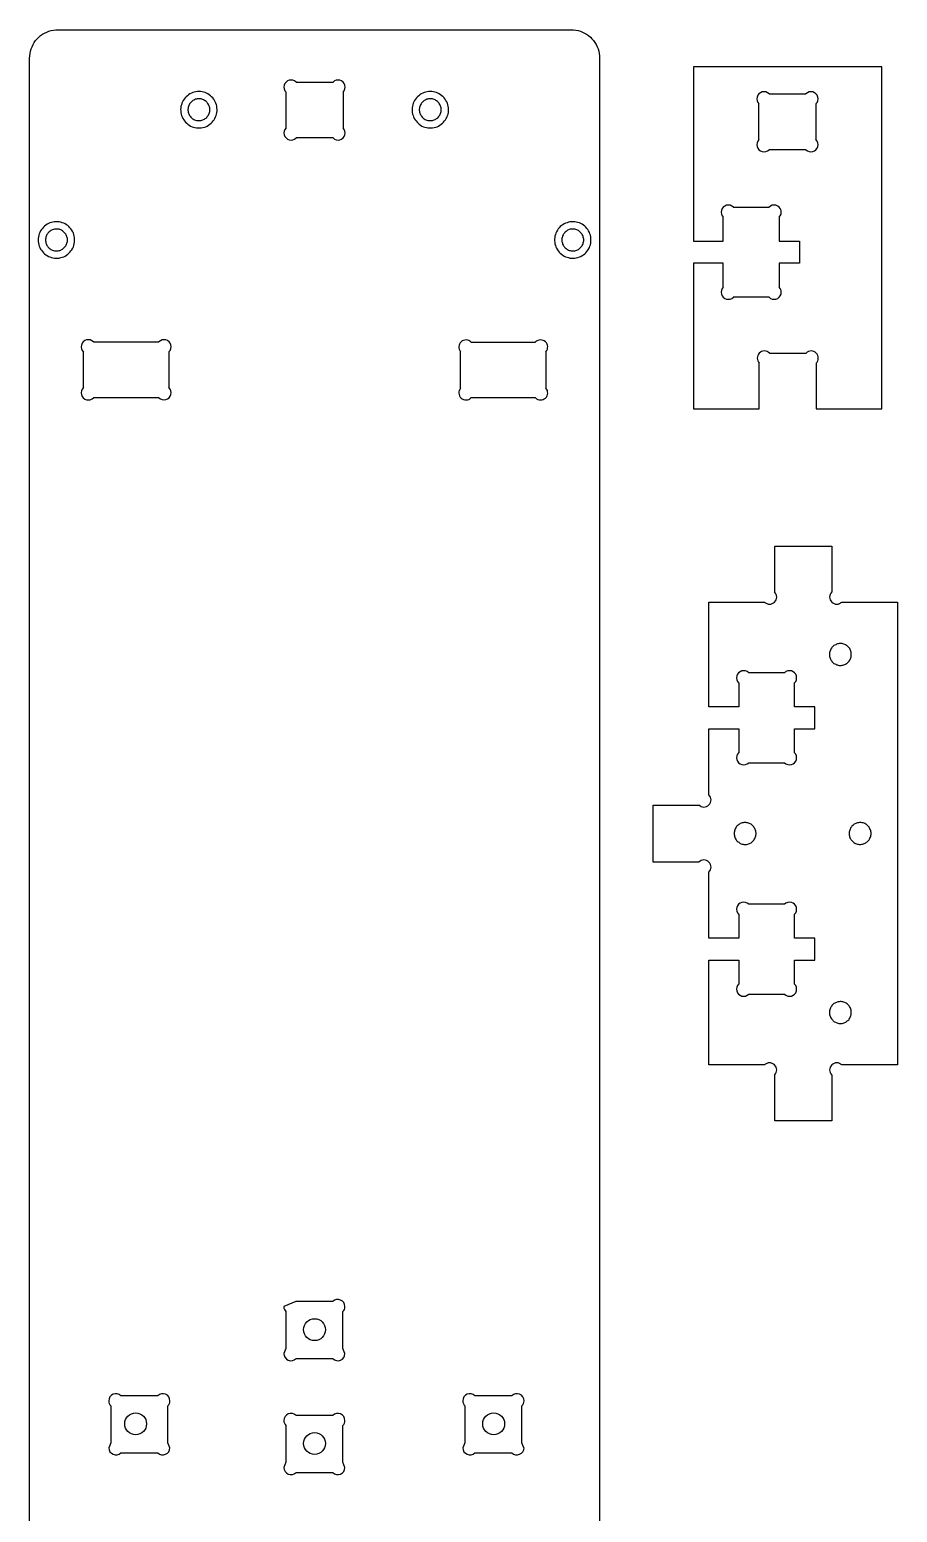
# Model space of a CAD drawing. Extents: x -1.2 to 39.5, y -7.5 to 26.8.
# Drawn here: x 6.7 to 14.31, y 13.57 to 26.57 of the extents above; entities that cross this region are included whole.
import ezdxf

# ---------------------------------------------------------------- set-up
doc = ezdxf.new("R2010")
doc.units = 0
for name, color, linetype in [('CUTSHEETS_2D$DRILL_5M', 200, 'CONTINUOUS'), ('CUTSHEETS_2D$EXTERIOR_CUTS', 7, 'CONTINUOUS'), ('CUTSHEETS_2D$INTERIOR_CUTS', 20, 'CONTINUOUS'), ('CUTSHEETS_2D$POCKETS_0_125', 7, 'CONTINUOUS'), ('CUTSHEETS_2D$POCKETS_0_25', 80, 'CONTINUOUS')]:
    doc.layers.add(name, color=color, linetype=linetype)

msp = doc.modelspace()

# ---------------------------------------------------------------- linework, layer by layer
at = {"layer": 'CUTSHEETS_2D$DRILL_5M'}
for p, q in [((8.092, 25.89), (8.09, 25.882)), ((8.094, 25.898), (8.092, 25.89)), ((8.096, 25.906), (8.094, 25.898)), ((8.1, 25.913), (8.096, 25.906)), ((8.104, 25.921), (8.1, 25.913)), ((8.109, 25.927), (8.104, 25.921)), ((8.114, 25.934), (8.109, 25.927)), ((8.12, 25.94), (8.114, 25.934)), ((8.126, 25.945), (8.12, 25.94)), ((8.133, 25.95), (8.126, 25.945)), ((8.14, 25.954), (8.133, 25.95)), ((8.147, 25.958), (8.14, 25.954)), ((8.155, 25.961), (8.147, 25.958)), ((8.163, 25.963), (8.155, 25.961)), ((8.171, 25.965), (8.163, 25.963)), ((8.179, 25.965), (8.171, 25.965)), ((8.187, 25.966), (8.179, 25.965)), ((8.196, 25.965), (8.187, 25.966)), ((8.204, 25.964), (8.196, 25.965)), ((8.212, 25.962), (8.204, 25.964)), ((8.22, 25.959), (8.212, 25.962)), ((8.227, 25.956), (8.22, 25.959)), ((8.235, 25.952), (8.227, 25.956)), ((8.241, 25.948), (8.235, 25.952)), ((8.248, 25.942), (8.241, 25.948)), ((8.254, 25.937), (8.248, 25.942)), ((8.259, 25.931), (8.254, 25.937)), ((8.264, 25.924), (8.259, 25.931)), ((8.269, 25.917), (8.264, 25.924)), ((8.273, 25.91), (8.269, 25.917)), ((8.276, 25.902), (8.273, 25.91)), ((8.278, 25.894), (8.276, 25.902)), ((8.28, 25.886), (8.278, 25.894)), ((8.281, 25.878), (8.28, 25.886)), ((10.122, 25.89), (10.12, 25.882)), ((10.124, 25.898), (10.122, 25.89)), ((10.126, 25.906), (10.124, 25.898)), ((10.13, 25.913), (10.126, 25.906)), ((10.134, 25.921), (10.13, 25.913)), ((10.139, 25.927), (10.134, 25.921)), ((10.144, 25.934), (10.139, 25.927)), ((10.15, 25.94), (10.144, 25.934)), ((10.156, 25.945), (10.15, 25.94)), ((10.163, 25.95), (10.156, 25.945)), ((10.17, 25.954), (10.163, 25.95)), ((10.177, 25.958), (10.17, 25.954)), ((10.185, 25.961), (10.177, 25.958)), ((10.193, 25.963), (10.185, 25.961)), ((10.201, 25.965), (10.193, 25.963)), ((10.209, 25.965), (10.201, 25.965)), ((10.217, 25.966), (10.209, 25.965)), ((10.226, 25.965), (10.217, 25.966)), ((10.234, 25.964), (10.226, 25.965)), ((10.242, 25.962), (10.234, 25.964)), ((10.25, 25.959), (10.242, 25.962)), ((10.257, 25.956), (10.25, 25.959)), ((10.265, 25.952), (10.257, 25.956)), ((10.271, 25.948), (10.265, 25.952)), ((10.278, 25.942), (10.271, 25.948)), ((10.284, 25.937), (10.278, 25.942)), ((10.289, 25.931), (10.284, 25.937)), ((10.294, 25.924), (10.289, 25.931)), ((10.299, 25.917), (10.294, 25.924)), ((10.303, 25.91), (10.299, 25.917)), ((10.306, 25.902), (10.303, 25.91)), ((10.308, 25.894), (10.306, 25.902)), ((10.31, 25.886), (10.308, 25.894)), ((10.311, 25.878), (10.31, 25.886)), ((8.09, 25.882), (8.089, 25.874)), ((8.089, 25.874), (8.089, 25.866)), ((8.089, 25.866), (8.09, 25.857)), ((8.09, 25.857), (8.092, 25.849)), ((8.092, 25.849), (8.094, 25.841)), ((8.094, 25.841), (8.096, 25.833)), ((8.096, 25.833), (8.1, 25.826)), ((8.1, 25.826), (8.104, 25.819)), ((8.104, 25.819), (8.109, 25.812)), ((8.109, 25.812), (8.114, 25.805)), ((8.114, 25.805), (8.12, 25.8)), ((8.12, 25.8), (8.126, 25.794)), ((8.126, 25.794), (8.133, 25.789)), ((8.133, 25.789), (8.14, 25.785)), ((8.14, 25.785), (8.147, 25.782)), ((8.147, 25.782), (8.155, 25.779)), ((8.155, 25.779), (8.163, 25.776)), ((8.163, 25.776), (8.171, 25.775)), ((8.171, 25.775), (8.179, 25.774)), ((8.179, 25.774), (8.187, 25.774)), ((8.187, 25.774), (8.196, 25.774)), ((8.196, 25.774), (8.204, 25.775)), ((8.204, 25.775), (8.212, 25.777)), ((8.212, 25.777), (8.22, 25.78)), ((8.22, 25.78), (8.227, 25.783)), ((8.227, 25.783), (8.235, 25.787)), ((8.235, 25.787), (8.241, 25.792)), ((8.241, 25.792), (8.248, 25.797)), ((8.248, 25.797), (8.254, 25.802)), ((8.254, 25.802), (8.259, 25.809)), ((8.259, 25.809), (8.264, 25.815)), ((8.264, 25.815), (8.269, 25.822)), ((8.269, 25.822), (8.273, 25.83)), ((8.273, 25.83), (8.276, 25.837)), ((8.276, 25.837), (8.278, 25.845)), ((8.278, 25.845), (8.28, 25.853)), ((8.28, 25.853), (8.281, 25.861)), ((8.281, 25.87), (8.281, 25.878)), ((8.281, 25.861), (8.281, 25.87)), ((10.12, 25.882), (10.119, 25.874)), ((10.119, 25.874), (10.119, 25.866)), ((10.119, 25.866), (10.12, 25.857)), ((10.12, 25.857), (10.122, 25.849)), ((10.122, 25.849), (10.124, 25.841)), ((10.124, 25.841), (10.126, 25.833)), ((10.126, 25.833), (10.13, 25.826)), ((10.13, 25.826), (10.134, 25.819)), ((10.134, 25.819), (10.139, 25.812)), ((10.139, 25.812), (10.144, 25.805)), ((10.144, 25.805), (10.15, 25.8)), ((10.15, 25.8), (10.156, 25.794)), ((10.156, 25.794), (10.163, 25.789)), ((10.163, 25.789), (10.17, 25.785)), ((10.17, 25.785), (10.177, 25.782)), ((10.177, 25.782), (10.185, 25.779)), ((10.185, 25.779), (10.193, 25.776)), ((10.193, 25.776), (10.201, 25.775)), ((10.201, 25.775), (10.209, 25.774)), ((10.209, 25.774), (10.217, 25.774)), ((10.217, 25.774), (10.226, 25.774)), ((10.226, 25.774), (10.234, 25.775)), ((10.234, 25.775), (10.242, 25.777)), ((10.242, 25.777), (10.25, 25.78)), ((10.25, 25.78), (10.257, 25.783)), ((10.257, 25.783), (10.265, 25.787)), ((10.265, 25.787), (10.271, 25.792)), ((10.271, 25.792), (10.278, 25.797)), ((10.278, 25.797), (10.284, 25.802)), ((10.284, 25.802), (10.289, 25.809)), ((10.289, 25.809), (10.294, 25.815)), ((10.294, 25.815), (10.299, 25.822)), ((10.299, 25.822), (10.303, 25.83)), ((10.303, 25.83), (10.306, 25.837)), ((10.306, 25.837), (10.308, 25.845)), ((10.308, 25.845), (10.31, 25.853)), ((10.31, 25.853), (10.311, 25.861)), ((10.311, 25.87), (10.311, 25.878)), ((10.311, 25.861), (10.311, 25.87)), ((6.84, 24.735), (6.839, 24.727)), ((6.839, 24.727), (6.84, 24.719)), ((6.841, 24.744), (6.84, 24.735)), ((6.84, 24.719), (6.841, 24.711)), ((6.843, 24.752), (6.841, 24.744)), ((6.845, 24.76), (6.843, 24.752)), ((6.848, 24.767), (6.845, 24.76)), ((6.852, 24.775), (6.848, 24.767)), ((6.856, 24.782), (6.852, 24.775)), ((6.861, 24.788), (6.856, 24.782)), ((6.867, 24.794), (6.861, 24.788)), ((6.873, 24.8), (6.867, 24.794)), ((6.879, 24.805), (6.873, 24.8)), ((6.886, 24.81), (6.879, 24.805)), ((6.893, 24.814), (6.886, 24.81)), ((6.901, 24.817), (6.893, 24.814)), ((6.909, 24.82), (6.901, 24.817)), ((6.917, 24.821), (6.909, 24.82)), ((6.925, 24.823), (6.917, 24.821)), ((6.933, 24.823), (6.925, 24.823)), ((6.942, 24.823), (6.933, 24.823)), ((6.95, 24.822), (6.942, 24.823)), ((6.958, 24.821), (6.95, 24.822)), ((6.966, 24.818), (6.958, 24.821)), ((6.974, 24.815), (6.966, 24.818)), ((6.981, 24.812), (6.974, 24.815)), ((6.988, 24.807), (6.981, 24.812)), ((6.995, 24.803), (6.988, 24.807)), ((7.001, 24.797), (6.995, 24.803)), ((7.007, 24.791), (7.001, 24.797)), ((7.012, 24.785), (7.007, 24.791)), ((7.017, 24.778), (7.012, 24.785)), ((7.021, 24.771), (7.017, 24.778)), ((7.024, 24.764), (7.021, 24.771)), ((7.027, 24.756), (7.024, 24.764)), ((7.029, 24.748), (7.027, 24.756)), ((7.031, 24.74), (7.029, 24.748)), ((7.029, 24.707), (7.031, 24.715)), ((7.031, 24.731), (7.031, 24.74)), ((7.031, 24.723), (7.031, 24.731)), ((7.031, 24.715), (7.031, 24.723)), ((11.37, 24.74), (11.369, 24.731)), ((11.369, 24.731), (11.369, 24.723)), ((11.369, 24.723), (11.37, 24.715)), ((11.372, 24.748), (11.37, 24.74)), ((11.37, 24.715), (11.372, 24.707)), ((11.374, 24.756), (11.372, 24.748)), ((11.376, 24.764), (11.374, 24.756)), ((11.38, 24.771), (11.376, 24.764)), ((11.384, 24.778), (11.38, 24.771)), ((11.389, 24.785), (11.384, 24.778)), ((11.394, 24.791), (11.389, 24.785)), ((11.4, 24.797), (11.394, 24.791)), ((11.406, 24.803), (11.4, 24.797)), ((11.413, 24.807), (11.406, 24.803)), ((11.42, 24.812), (11.413, 24.807)), ((11.427, 24.815), (11.42, 24.812)), ((11.435, 24.818), (11.427, 24.815)), ((11.443, 24.821), (11.435, 24.818)), ((11.451, 24.822), (11.443, 24.821)), ((11.459, 24.823), (11.451, 24.822)), ((11.467, 24.823), (11.459, 24.823)), ((11.476, 24.823), (11.467, 24.823)), ((11.484, 24.821), (11.476, 24.823)), ((11.492, 24.82), (11.484, 24.821)), ((11.5, 24.817), (11.492, 24.82)), ((11.507, 24.814), (11.5, 24.817)), ((11.515, 24.81), (11.507, 24.814)), ((11.521, 24.805), (11.515, 24.81)), ((11.528, 24.8), (11.521, 24.805)), ((11.534, 24.794), (11.528, 24.8)), ((11.539, 24.788), (11.534, 24.794)), ((11.544, 24.782), (11.539, 24.788)), ((11.549, 24.775), (11.544, 24.782)), ((11.553, 24.767), (11.549, 24.775)), ((11.556, 24.76), (11.553, 24.767)), ((11.558, 24.752), (11.556, 24.76)), ((11.56, 24.744), (11.558, 24.752)), ((11.561, 24.735), (11.56, 24.744)), ((11.56, 24.711), (11.561, 24.719)), ((11.561, 24.727), (11.561, 24.735)), ((11.561, 24.719), (11.561, 24.727)), ((6.841, 24.711), (6.843, 24.703)), ((6.843, 24.703), (6.845, 24.695)), ((6.845, 24.695), (6.848, 24.687)), ((6.848, 24.687), (6.852, 24.68)), ((6.852, 24.68), (6.856, 24.673)), ((6.856, 24.673), (6.861, 24.666)), ((6.861, 24.666), (6.867, 24.66)), ((6.867, 24.66), (6.873, 24.654)), ((6.873, 24.654), (6.879, 24.649)), ((6.879, 24.649), (6.886, 24.645)), ((6.886, 24.645), (6.893, 24.641)), ((6.893, 24.641), (6.901, 24.638)), ((6.901, 24.638), (6.909, 24.635)), ((6.909, 24.635), (6.917, 24.633)), ((6.917, 24.633), (6.925, 24.632)), ((6.925, 24.632), (6.933, 24.631)), ((6.933, 24.631), (6.942, 24.631)), ((6.942, 24.631), (6.95, 24.632)), ((6.95, 24.632), (6.958, 24.634)), ((6.958, 24.634), (6.966, 24.636)), ((6.966, 24.636), (6.974, 24.639)), ((6.974, 24.639), (6.981, 24.643)), ((6.981, 24.643), (6.988, 24.647)), ((6.988, 24.647), (6.995, 24.652)), ((6.995, 24.652), (7.001, 24.657)), ((7.001, 24.657), (7.007, 24.663)), ((7.007, 24.663), (7.012, 24.669)), ((7.012, 24.669), (7.017, 24.676)), ((7.017, 24.676), (7.021, 24.683)), ((7.021, 24.683), (7.024, 24.691)), ((7.024, 24.691), (7.027, 24.699)), ((7.027, 24.699), (7.029, 24.707)), ((11.372, 24.707), (11.374, 24.699)), ((11.374, 24.699), (11.376, 24.691)), ((11.376, 24.691), (11.38, 24.683)), ((11.38, 24.683), (11.384, 24.676)), ((11.384, 24.676), (11.389, 24.669)), ((11.389, 24.669), (11.394, 24.663)), ((11.394, 24.663), (11.4, 24.657)), ((11.4, 24.657), (11.406, 24.652)), ((11.406, 24.652), (11.413, 24.647)), ((11.413, 24.647), (11.42, 24.643)), ((11.42, 24.643), (11.427, 24.639)), ((11.427, 24.639), (11.435, 24.636)), ((11.435, 24.636), (11.443, 24.634)), ((11.443, 24.634), (11.451, 24.632)), ((11.451, 24.632), (11.459, 24.631)), ((11.459, 24.631), (11.467, 24.631)), ((11.467, 24.631), (11.476, 24.632)), ((11.476, 24.632), (11.484, 24.633)), ((11.484, 24.633), (11.492, 24.635)), ((11.492, 24.635), (11.5, 24.638)), ((11.5, 24.638), (11.507, 24.641)), ((11.507, 24.641), (11.515, 24.645)), ((11.515, 24.645), (11.521, 24.649)), ((11.521, 24.649), (11.528, 24.654)), ((11.528, 24.654), (11.534, 24.66)), ((11.534, 24.66), (11.539, 24.666)), ((11.539, 24.666), (11.544, 24.673)), ((11.544, 24.673), (11.549, 24.68)), ((11.549, 24.68), (11.553, 24.687)), ((11.553, 24.687), (11.556, 24.695)), ((11.556, 24.695), (11.558, 24.703)), ((11.558, 24.703), (11.56, 24.711)), ((13.719, 21.107), (13.718, 21.099)), ((13.718, 21.099), (13.718, 21.091)), ((13.718, 21.091), (13.718, 21.083)), ((13.718, 21.083), (13.719, 21.074)), ((13.721, 21.115), (13.719, 21.107)), ((13.719, 21.074), (13.721, 21.066)), ((13.723, 21.123), (13.721, 21.115)), ((13.726, 21.131), (13.723, 21.123)), ((13.73, 21.138), (13.726, 21.131)), ((13.734, 21.145), (13.73, 21.138)), ((13.739, 21.152), (13.734, 21.145)), ((13.745, 21.158), (13.739, 21.152)), ((13.751, 21.164), (13.745, 21.158)), ((13.757, 21.169), (13.751, 21.164)), ((13.764, 21.173), (13.757, 21.169)), ((13.772, 21.177), (13.764, 21.173)), ((13.779, 21.181), (13.772, 21.177)), ((13.787, 21.183), (13.779, 21.181)), ((13.795, 21.185), (13.787, 21.183)), ((13.803, 21.186), (13.795, 21.185)), ((13.811, 21.187), (13.803, 21.186)), ((13.82, 21.187), (13.811, 21.187)), ((13.828, 21.186), (13.82, 21.187)), ((13.836, 21.184), (13.828, 21.186)), ((13.844, 21.182), (13.836, 21.184)), ((13.852, 21.179), (13.844, 21.182)), ((13.859, 21.175), (13.852, 21.179)), ((13.866, 21.171), (13.859, 21.175)), ((13.873, 21.166), (13.866, 21.171)), ((13.879, 21.161), (13.873, 21.166)), ((13.885, 21.155), (13.879, 21.161)), ((13.89, 21.149), (13.885, 21.155)), ((13.895, 21.142), (13.89, 21.149)), ((13.899, 21.135), (13.895, 21.142)), ((13.902, 21.127), (13.899, 21.135)), ((13.905, 21.119), (13.902, 21.127)), ((13.907, 21.111), (13.905, 21.119)), ((13.909, 21.103), (13.907, 21.111)), ((13.907, 21.07), (13.909, 21.079)), ((13.909, 21.095), (13.909, 21.103)), ((13.909, 21.087), (13.909, 21.095)), ((13.909, 21.079), (13.909, 21.087)), ((13.721, 21.066), (13.723, 21.059)), ((13.723, 21.059), (13.726, 21.051)), ((13.726, 21.051), (13.73, 21.044)), ((13.73, 21.044), (13.734, 21.037)), ((13.734, 21.037), (13.739, 21.03)), ((13.739, 21.03), (13.745, 21.024)), ((13.745, 21.024), (13.751, 21.018)), ((13.751, 21.018), (13.757, 21.013)), ((13.757, 21.013), (13.764, 21.008)), ((13.764, 21.008), (13.772, 21.005)), ((13.772, 21.005), (13.779, 21.001)), ((13.779, 21.001), (13.787, 20.999)), ((13.787, 20.999), (13.795, 20.997)), ((13.795, 20.997), (13.803, 20.995)), ((13.803, 20.995), (13.811, 20.995)), ((13.811, 20.995), (13.82, 20.995)), ((13.82, 20.995), (13.828, 20.996)), ((13.828, 20.996), (13.836, 20.998)), ((13.836, 20.998), (13.844, 21)), ((13.844, 21), (13.852, 21.003)), ((13.852, 21.003), (13.859, 21.006)), ((13.859, 21.006), (13.866, 21.011)), ((13.866, 21.011), (13.873, 21.015)), ((13.873, 21.015), (13.879, 21.021)), ((13.879, 21.021), (13.885, 21.027)), ((13.885, 21.027), (13.89, 21.033)), ((13.89, 21.033), (13.895, 21.04)), ((13.895, 21.04), (13.899, 21.047)), ((13.899, 21.047), (13.902, 21.055)), ((13.902, 21.055), (13.905, 21.062)), ((13.905, 21.062), (13.907, 21.07)), ((12.883, 19.537), (12.881, 19.529)), ((12.881, 19.529), (12.881, 19.52)), ((12.881, 19.52), (12.881, 19.512)), ((12.881, 19.512), (12.883, 19.504)), ((12.884, 19.545), (12.883, 19.537)), ((12.887, 19.553), (12.884, 19.545)), ((12.89, 19.56), (12.887, 19.553)), ((12.894, 19.568), (12.89, 19.56)), ((12.898, 19.575), (12.894, 19.568)), ((12.903, 19.581), (12.898, 19.575)), ((12.909, 19.588), (12.903, 19.581)), ((12.915, 19.593), (12.909, 19.588)), ((12.921, 19.598), (12.915, 19.593)), ((12.928, 19.603), (12.921, 19.598)), ((12.935, 19.607), (12.928, 19.603)), ((12.943, 19.61), (12.935, 19.607)), ((12.951, 19.613), (12.943, 19.61)), ((12.959, 19.615), (12.951, 19.613)), ((12.967, 19.616), (12.959, 19.615)), ((12.975, 19.616), (12.967, 19.616)), ((12.983, 19.616), (12.975, 19.616)), ((12.992, 19.615), (12.983, 19.616)), ((13, 19.614), (12.992, 19.615)), ((13.008, 19.611), (13, 19.614)), ((13.015, 19.609), (13.008, 19.611)), ((13.023, 19.605), (13.015, 19.609)), ((13.03, 19.601), (13.023, 19.605)), ((13.037, 19.596), (13.03, 19.601)), ((13.043, 19.59), (13.037, 19.596)), ((13.049, 19.585), (13.043, 19.59)), ((13.054, 19.578), (13.049, 19.585)), ((13.058, 19.571), (13.054, 19.578)), ((13.063, 19.564), (13.058, 19.571)), ((13.066, 19.557), (13.063, 19.564)), ((13.069, 19.549), (13.066, 19.557)), ((13.071, 19.541), (13.069, 19.549)), ((13.072, 19.533), (13.071, 19.541)), ((13.073, 19.525), (13.072, 19.533)), ((13.072, 19.508), (13.073, 19.516)), ((13.073, 19.516), (13.073, 19.525)), ((13.891, 19.534), (13.89, 19.526)), ((13.89, 19.526), (13.89, 19.518)), ((13.89, 19.518), (13.891, 19.509)), ((13.893, 19.542), (13.891, 19.534)), ((13.895, 19.55), (13.893, 19.542)), ((13.898, 19.558), (13.895, 19.55)), ((13.901, 19.565), (13.898, 19.558)), ((13.905, 19.572), (13.901, 19.565)), ((13.91, 19.579), (13.905, 19.572)), ((13.915, 19.585), (13.91, 19.579)), ((13.921, 19.591), (13.915, 19.585)), ((13.927, 19.596), (13.921, 19.591)), ((13.934, 19.601), (13.927, 19.596)), ((13.941, 19.605), (13.934, 19.601)), ((13.949, 19.609), (13.941, 19.605)), ((13.956, 19.612), (13.949, 19.609)), ((13.964, 19.614), (13.956, 19.612)), ((13.972, 19.615), (13.964, 19.614)), ((13.981, 19.616), (13.972, 19.615)), ((13.989, 19.616), (13.981, 19.616)), ((13.997, 19.616), (13.989, 19.616)), ((14.005, 19.615), (13.997, 19.616)), ((14.013, 19.613), (14.005, 19.615)), ((14.021, 19.61), (14.013, 19.613)), ((14.028, 19.607), (14.021, 19.61)), ((14.036, 19.603), (14.028, 19.607)), ((14.042, 19.598), (14.036, 19.603)), ((14.049, 19.593), (14.042, 19.598)), ((14.055, 19.587), (14.049, 19.593)), ((14.06, 19.581), (14.055, 19.587)), ((14.065, 19.575), (14.06, 19.581)), ((14.07, 19.568), (14.065, 19.575)), ((14.073, 19.56), (14.07, 19.568)), ((14.076, 19.553), (14.073, 19.56)), ((14.079, 19.545), (14.076, 19.553)), ((14.081, 19.537), (14.079, 19.545)), ((14.082, 19.529), (14.081, 19.537)), ((14.081, 19.504), (14.082, 19.512)), ((14.082, 19.52), (14.082, 19.529)), ((14.082, 19.512), (14.082, 19.52)), ((12.883, 19.504), (12.884, 19.496)), ((12.884, 19.496), (12.887, 19.488)), ((12.887, 19.488), (12.89, 19.48)), ((12.89, 19.48), (12.894, 19.473)), ((12.894, 19.473), (12.898, 19.466)), ((12.898, 19.466), (12.903, 19.459)), ((12.903, 19.459), (12.909, 19.453)), ((12.909, 19.453), (12.915, 19.448)), ((12.915, 19.448), (12.921, 19.443)), ((12.921, 19.443), (12.928, 19.438)), ((12.928, 19.438), (12.935, 19.434)), ((12.935, 19.434), (12.943, 19.431)), ((12.943, 19.431), (12.951, 19.428)), ((12.951, 19.428), (12.959, 19.426)), ((12.959, 19.426), (12.967, 19.425)), ((12.967, 19.425), (12.975, 19.424)), ((12.975, 19.424), (12.983, 19.425)), ((12.983, 19.425), (12.992, 19.425)), ((12.992, 19.425), (13, 19.427)), ((13, 19.427), (13.008, 19.429)), ((13.008, 19.429), (13.015, 19.432)), ((13.015, 19.432), (13.023, 19.436)), ((13.023, 19.436), (13.03, 19.44)), ((13.03, 19.44), (13.037, 19.445)), ((13.037, 19.445), (13.043, 19.45)), ((13.043, 19.45), (13.049, 19.456)), ((13.049, 19.456), (13.054, 19.463)), ((13.054, 19.463), (13.058, 19.469)), ((13.058, 19.469), (13.063, 19.477)), ((13.063, 19.477), (13.066, 19.484)), ((13.066, 19.484), (13.069, 19.492)), ((13.069, 19.492), (13.071, 19.5)), ((13.071, 19.5), (13.072, 19.508)), ((13.891, 19.509), (13.892, 19.501)), ((13.892, 19.501), (13.894, 19.493)), ((13.894, 19.493), (13.897, 19.486)), ((13.897, 19.486), (13.9, 19.478)), ((13.9, 19.478), (13.904, 19.471)), ((13.904, 19.471), (13.908, 19.464)), ((13.908, 19.464), (13.913, 19.458)), ((13.913, 19.458), (13.919, 19.452)), ((13.919, 19.452), (13.925, 19.446)), ((13.925, 19.446), (13.932, 19.441)), ((13.932, 19.441), (13.939, 19.437)), ((13.939, 19.437), (13.946, 19.433)), ((13.946, 19.433), (13.954, 19.43)), ((13.954, 19.43), (13.962, 19.428)), ((13.962, 19.428), (13.97, 19.426)), ((13.97, 19.426), (13.978, 19.425)), ((13.978, 19.425), (13.986, 19.424)), ((13.986, 19.424), (13.994, 19.425)), ((13.994, 19.425), (14.001, 19.426)), ((14.001, 19.426), (14.008, 19.427)), ((14.008, 19.427), (14.016, 19.429)), ((14.016, 19.429), (14.023, 19.432)), ((14.023, 19.432), (14.03, 19.435)), ((14.03, 19.435), (14.036, 19.439)), ((14.036, 19.439), (14.042, 19.443)), ((14.042, 19.443), (14.048, 19.447)), ((14.048, 19.447), (14.054, 19.453)), ((14.054, 19.453), (14.06, 19.459)), ((14.06, 19.459), (14.065, 19.465)), ((14.065, 19.465), (14.069, 19.472)), ((14.069, 19.472), (14.073, 19.48)), ((14.073, 19.48), (14.076, 19.488)), ((14.076, 19.488), (14.079, 19.496)), ((14.079, 19.496), (14.081, 19.504)), ((13.719, 17.966), (13.718, 17.958)), ((13.718, 17.958), (13.718, 17.95)), ((13.718, 17.95), (13.718, 17.942)), ((13.721, 17.974), (13.719, 17.966)), ((13.723, 17.982), (13.721, 17.974)), ((13.726, 17.99), (13.723, 17.982)), ((13.73, 17.997), (13.726, 17.99)), ((13.734, 18.004), (13.73, 17.997)), ((13.739, 18.011), (13.734, 18.004)), ((13.745, 18.017), (13.739, 18.011)), ((13.751, 18.022), (13.745, 18.017)), ((13.757, 18.028), (13.751, 18.022)), ((13.764, 18.032), (13.757, 18.028)), ((13.771, 18.036), (13.764, 18.032)), ((13.779, 18.039), (13.771, 18.036)), ((13.786, 18.042), (13.779, 18.039)), ((13.794, 18.044), (13.786, 18.042)), ((13.803, 18.045), (13.794, 18.044)), ((13.811, 18.046), (13.803, 18.045)), ((13.819, 18.046), (13.811, 18.046)), ((13.827, 18.045), (13.819, 18.046)), ((13.835, 18.043), (13.827, 18.045)), ((13.843, 18.041), (13.835, 18.043)), ((13.851, 18.038), (13.843, 18.041)), ((13.858, 18.035), (13.851, 18.038)), ((13.865, 18.031), (13.858, 18.035)), ((13.872, 18.026), (13.865, 18.031)), ((13.878, 18.021), (13.872, 18.026)), ((13.884, 18.015), (13.878, 18.021)), ((13.89, 18.009), (13.884, 18.015)), ((13.894, 18.002), (13.89, 18.009)), ((13.898, 17.995), (13.894, 18.002)), ((13.902, 17.987), (13.898, 17.995)), ((13.905, 17.98), (13.902, 17.987)), ((13.907, 17.972), (13.905, 17.98)), ((13.909, 17.964), (13.907, 17.972)), ((13.909, 17.955), (13.909, 17.964)), ((13.909, 17.947), (13.909, 17.955)), ((13.718, 17.942), (13.719, 17.933)), ((13.719, 17.933), (13.721, 17.925)), ((13.721, 17.925), (13.723, 17.917)), ((13.723, 17.917), (13.727, 17.909)), ((13.727, 17.909), (13.73, 17.902)), ((13.73, 17.902), (13.735, 17.895)), ((13.735, 17.895), (13.74, 17.888)), ((13.74, 17.888), (13.746, 17.882)), ((13.746, 17.882), (13.751, 17.877)), ((13.751, 17.877), (13.757, 17.872)), ((13.757, 17.872), (13.763, 17.868)), ((13.763, 17.868), (13.77, 17.864)), ((13.77, 17.864), (13.777, 17.861)), ((13.777, 17.861), (13.784, 17.859)), ((13.784, 17.859), (13.791, 17.857)), ((13.791, 17.857), (13.799, 17.855)), ((13.799, 17.855), (13.806, 17.854)), ((13.806, 17.854), (13.814, 17.854)), ((13.814, 17.854), (13.822, 17.854)), ((13.822, 17.854), (13.83, 17.855)), ((13.83, 17.855), (13.838, 17.857)), ((13.838, 17.857), (13.846, 17.859)), ((13.846, 17.859), (13.853, 17.863)), ((13.853, 17.863), (13.861, 17.866)), ((13.861, 17.866), (13.868, 17.871)), ((13.868, 17.871), (13.874, 17.876)), ((13.874, 17.876), (13.88, 17.881)), ((13.88, 17.881), (13.886, 17.887)), ((13.886, 17.887), (13.891, 17.893)), ((13.891, 17.893), (13.896, 17.9)), ((13.896, 17.9), (13.9, 17.908)), ((13.9, 17.908), (13.903, 17.915)), ((13.903, 17.915), (13.906, 17.923)), ((13.906, 17.923), (13.908, 17.931)), ((13.908, 17.931), (13.909, 17.939)), ((13.909, 17.939), (13.909, 17.947))]:
    msp.add_line(p, q, dxfattribs=at)
for centre in [(9.2, 15.168), (7.63, 14.342), (10.771, 14.342), (9.2, 14.169)]:
    msp.add_circle(centre, 0.096, dxfattribs=at)
at = {"layer": 'CUTSHEETS_2D$EXTERIOR_CUTS'}
for p, q in [((6.814, 26.532), (6.831, 26.542)), ((6.831, 26.542), (6.85, 26.551)), ((6.85, 26.551), (6.869, 26.559)), ((6.869, 26.559), (6.889, 26.565)), ((6.889, 26.565), (6.909, 26.569)), ((6.909, 26.569), (6.93, 26.571)), ((6.93, 26.571), (6.95, 26.572)), ((6.95, 26.572), (11.45, 26.572)), ((11.45, 26.572), (11.471, 26.571)), ((11.471, 26.571), (11.492, 26.569)), ((11.492, 26.569), (11.512, 26.565)), ((11.512, 26.565), (11.532, 26.559)), ((11.532, 26.559), (11.551, 26.551)), ((11.551, 26.551), (11.569, 26.542)), ((11.569, 26.542), (11.587, 26.532)), ((6.714, 26.403), (6.721, 26.423)), ((6.721, 26.423), (6.73, 26.441)), ((6.73, 26.441), (6.741, 26.459)), ((6.741, 26.459), (6.753, 26.476)), ((6.753, 26.476), (6.766, 26.492)), ((6.766, 26.492), (6.781, 26.506)), ((6.781, 26.506), (6.797, 26.52)), ((6.797, 26.52), (6.814, 26.532)), ((11.587, 26.532), (11.604, 26.52)), ((11.604, 26.52), (11.62, 26.506)), ((11.62, 26.506), (11.634, 26.492)), ((11.634, 26.492), (11.648, 26.476)), ((11.648, 26.476), (11.66, 26.459)), ((11.66, 26.459), (11.67, 26.441)), ((11.67, 26.441), (11.679, 26.423)), ((11.679, 26.423), (11.687, 26.403)), ((6.7, 26.322), (6.701, 26.343)), ((6.7, 16.215), (6.7, 26.322)), ((6.701, 26.343), (6.704, 26.363)), ((6.704, 26.363), (6.708, 26.384)), ((6.708, 26.384), (6.714, 26.403)), ((11.687, 26.403), (11.693, 26.384)), ((11.693, 26.384), (11.697, 26.363)), ((11.697, 26.363), (11.7, 26.343)), ((11.7, 26.343), (11.7, 26.322)), ((11.7, 26.322), (11.7, 16.215)), ((14.178, 26.245), (12.525, 26.245)), ((12.525, 26.245), (12.525, 24.716)), ((14.178, 23.245), (14.178, 26.245)), ((12.874, 25.015), (13.031, 25.015)), ((13.031, 25.015), (13.188, 25.015)), ((12.786, 24.716), (12.786, 24.927)), ((13.276, 24.927), (13.276, 24.716)), ((12.525, 24.716), (12.786, 24.716)), ((13.276, 24.716), (13.455, 24.716)), ((13.455, 24.716), (13.455, 24.524)), ((12.786, 24.524), (12.525, 24.524)), ((12.525, 24.524), (12.525, 23.245)), ((12.786, 24.313), (12.786, 24.524)), ((13.455, 24.524), (13.276, 24.524)), ((13.276, 24.524), (13.276, 24.313)), ((13.188, 24.225), (12.874, 24.225)), ((13.19, 23.735), (13.513, 23.735)), ((13.101, 23.245), (13.101, 23.647)), ((13.601, 23.647), (13.601, 23.245)), ((12.525, 23.245), (13.101, 23.245)), ((13.601, 23.245), (14.178, 23.245)), ((13.237, 21.639), (13.237, 22.04)), ((13.237, 22.04), (13.737, 22.04)), ((13.737, 22.04), (13.737, 21.639)), ((12.66, 20.631), (12.66, 21.55)), ((12.66, 21.55), (13.148, 21.55)), ((13.825, 21.55), (14.313, 21.55)), ((14.313, 21.55), (14.313, 17.49)), ((12.921, 20.842), (12.921, 20.631)), ((13.323, 20.93), (13.01, 20.93)), ((13.411, 20.631), (13.411, 20.842)), ((12.921, 20.631), (12.66, 20.631)), ((13.59, 20.631), (13.411, 20.631)), ((13.59, 20.439), (13.59, 20.631)), ((12.66, 19.859), (12.66, 20.439)), ((12.66, 20.439), (12.921, 20.439)), ((12.921, 20.439), (12.921, 20.229)), ((13.411, 20.229), (13.411, 20.439)), ((13.411, 20.439), (13.59, 20.439)), ((13.01, 20.14), (13.323, 20.14)), ((12.17, 19.27), (12.17, 19.77)), ((12.17, 19.77), (12.572, 19.77)), ((12.572, 19.27), (12.17, 19.27)), ((12.66, 18.601), (12.66, 19.182)), ((13.323, 18.9), (13.01, 18.9)), ((12.921, 18.812), (12.921, 18.601)), ((13.411, 18.601), (13.411, 18.812)), ((12.921, 18.601), (12.66, 18.601)), ((13.59, 18.601), (13.411, 18.601)), ((13.59, 18.409), (13.59, 18.601)), ((12.66, 17.49), (12.66, 18.409)), ((12.66, 18.409), (12.921, 18.409)), ((12.921, 18.409), (12.921, 18.199)), ((13.411, 18.199), (13.411, 18.409)), ((13.411, 18.409), (13.59, 18.409)), ((13.01, 18.11), (13.323, 18.11)), ((13.148, 17.49), (12.66, 17.49)), ((14.313, 17.49), (13.825, 17.49)), ((13.237, 17), (13.237, 17.402)), ((13.737, 17.402), (13.737, 17)), ((13.737, 17), (13.237, 17)), ((6.7, 10.715), (6.7, 16.215)), ((11.7, 16.215), (11.7, 10.715))]:
    msp.add_line(p, q, dxfattribs=at)
for centre, start, end in [((12.83, 24.971), 44.9653, 225.0116), ((13.232, 24.971), 315, 135.0924), ((12.83, 24.269), 134.9884, 315.0347), ((13.232, 24.269), 224.9653, 45.0116), ((13.146, 23.691), 45, 225), ((13.557, 23.691), 315, 135), ((13.192, 21.595), 225, 45), ((13.781, 21.595), 135, 315), ((12.965, 20.886), 44.9653, 225.0116), ((13.367, 20.886), 314.9884, 135.0347), ((12.965, 20.185), 134.9884, 315.0347), ((13.367, 20.185), 224.9653, 45.0116), ((12.616, 19.815), 225, 45), ((12.616, 19.226), 315, 135), ((12.965, 18.856), 44.9653, 225.0116), ((13.367, 18.856), 314.9884, 135.0347), ((12.965, 18.155), 134.9884, 315.0347), ((13.367, 18.155), 224.9653, 45.0116), ((13.192, 17.446), 315, 135), ((13.781, 17.446), 45, 225)]:
    msp.add_arc(centre, 0.0625, start, end, dxfattribs=at)
at = {"layer": 'CUTSHEETS_2D$INTERIOR_CUTS'}
for p, q in [((8.95, 25.711), (8.95, 26.024)), ((9.039, 26.112), (9.362, 26.112)), ((9.45, 26.024), (9.45, 25.711)), ((13.099, 25.608), (13.099, 25.921)), ((13.188, 26.009), (13.511, 26.009)), ((13.599, 25.921), (13.599, 25.608)), ((9.362, 25.622), (9.039, 25.622)), ((13.511, 25.519), (13.188, 25.519)), ((7.26, 23.833), (7.834, 23.834)), ((10.572, 23.832), (11.139, 23.832)), ((7.172, 23.432), (7.172, 23.744)), ((7.922, 23.746), (7.922, 23.432)), ((10.48, 23.427), (10.48, 23.747)), ((11.23, 23.747), (11.23, 23.427)), ((7.834, 23.343), (7.26, 23.343)), ((11.139, 23.342), (10.572, 23.342))]:
    msp.add_line(p, q, dxfattribs=at)
for centre, radius, start, end in [((8.994, 26.068), 0.0625, 45, 225.0924), ((9.406, 26.068), 0.0625, 314.9076, 135), ((13.143, 25.965), 0.0625, 44.9884, 225.0347), ((13.555, 25.965), 0.0625, 314.9653, 135.0116), ((8.994, 25.666), 0.0625, 134.9076, 315), ((9.406, 25.666), 0.0625, 225, 45.0924), ((13.143, 25.563), 0.0625, 134.9653, 315.0116), ((13.555, 25.563), 0.0625, 224.9884, 45.0347), ((7.215, 23.79), 0.0625, 43.4851, 227.5877), ((7.879, 23.79), 0.0623, 314.7631, 135.4873), ((10.528, 23.788), 0.0625, 45, 220.5629), ((11.183, 23.788), 0.0625, 319.437, 135), ((7.215, 23.386), 0.0625, 132.6762, 316.8647), ((7.879, 23.387), 0.0625, 224.0174, 46.3391), ((10.528, 23.386), 0.0625, 139.4374, 315), ((11.183, 23.386), 0.0625, 225, 40.563)]:
    msp.add_arc(centre, radius, start, end, dxfattribs=at)
at = {"layer": 'CUTSHEETS_2D$POCKETS_0_125'}
for p, q in [((8.119, 26.015), (8.106, 26.009)), ((8.131, 26.02), (8.119, 26.015)), ((8.145, 26.024), (8.131, 26.02)), ((8.158, 26.027), (8.145, 26.024)), ((8.172, 26.029), (8.158, 26.027)), ((8.185, 26.03), (8.172, 26.029)), ((8.199, 26.029), (8.185, 26.03)), ((8.213, 26.027), (8.199, 26.029)), ((8.226, 26.024), (8.213, 26.027)), ((8.239, 26.02), (8.226, 26.024)), ((8.252, 26.015), (8.239, 26.02)), ((8.264, 26.009), (8.252, 26.015)), ((10.149, 26.015), (10.136, 26.009)), ((10.161, 26.02), (10.149, 26.015)), ((10.175, 26.024), (10.161, 26.02)), ((10.188, 26.027), (10.175, 26.024)), ((10.202, 26.029), (10.188, 26.027)), ((10.215, 26.03), (10.202, 26.029)), ((10.229, 26.029), (10.215, 26.03)), ((10.243, 26.027), (10.229, 26.029)), ((10.256, 26.024), (10.243, 26.027)), ((10.269, 26.02), (10.256, 26.024)), ((10.282, 26.015), (10.269, 26.02)), ((10.294, 26.009), (10.282, 26.015)), ((8.026, 25.887), (8.025, 25.873)), ((8.028, 25.9), (8.026, 25.887)), ((8.032, 25.914), (8.028, 25.9)), ((8.036, 25.927), (8.032, 25.914)), ((8.041, 25.939), (8.036, 25.927)), ((8.048, 25.952), (8.041, 25.939)), ((8.056, 25.963), (8.048, 25.952)), ((8.064, 25.974), (8.056, 25.963)), ((8.073, 25.984), (8.064, 25.974)), ((8.084, 25.993), (8.073, 25.984)), ((8.095, 26.001), (8.084, 25.993)), ((8.106, 26.009), (8.095, 26.001)), ((8.276, 26.001), (8.264, 26.009)), ((8.287, 25.993), (8.276, 26.001)), ((8.297, 25.984), (8.287, 25.993)), ((8.307, 25.974), (8.297, 25.984)), ((8.315, 25.963), (8.307, 25.974)), ((8.323, 25.952), (8.315, 25.963)), ((8.329, 25.939), (8.323, 25.952)), ((8.335, 25.927), (8.329, 25.939)), ((8.339, 25.914), (8.335, 25.927)), ((8.342, 25.9), (8.339, 25.914)), ((8.344, 25.887), (8.342, 25.9)), ((8.345, 25.873), (8.344, 25.887)), ((10.056, 25.887), (10.055, 25.873)), ((10.058, 25.9), (10.056, 25.887)), ((10.062, 25.914), (10.058, 25.9)), ((10.066, 25.927), (10.062, 25.914)), ((10.071, 25.939), (10.066, 25.927)), ((10.078, 25.952), (10.071, 25.939)), ((10.086, 25.963), (10.078, 25.952)), ((10.094, 25.974), (10.086, 25.963)), ((10.103, 25.984), (10.094, 25.974)), ((10.114, 25.993), (10.103, 25.984)), ((10.125, 26.001), (10.114, 25.993)), ((10.136, 26.009), (10.125, 26.001)), ((10.306, 26.001), (10.294, 26.009)), ((10.317, 25.993), (10.306, 26.001)), ((10.327, 25.984), (10.317, 25.993)), ((10.337, 25.974), (10.327, 25.984)), ((10.345, 25.963), (10.337, 25.974)), ((10.353, 25.952), (10.345, 25.963)), ((10.359, 25.939), (10.353, 25.952)), ((10.365, 25.927), (10.359, 25.939)), ((10.369, 25.914), (10.365, 25.927)), ((10.372, 25.9), (10.369, 25.914)), ((10.374, 25.887), (10.372, 25.9)), ((10.375, 25.873), (10.374, 25.887)), ((8.025, 25.873), (8.026, 25.859)), ((8.026, 25.859), (8.027, 25.846)), ((8.027, 25.846), (8.03, 25.832)), ((8.03, 25.832), (8.034, 25.819)), ((8.034, 25.819), (8.039, 25.806)), ((8.039, 25.806), (8.045, 25.794)), ((8.045, 25.794), (8.052, 25.782)), ((8.052, 25.782), (8.06, 25.771)), ((8.06, 25.771), (8.069, 25.76)), ((8.069, 25.76), (8.078, 25.751)), ((8.292, 25.751), (8.302, 25.76)), ((8.302, 25.76), (8.311, 25.771)), ((8.311, 25.771), (8.319, 25.782)), ((8.319, 25.782), (8.326, 25.794)), ((8.326, 25.794), (8.332, 25.806)), ((8.332, 25.806), (8.337, 25.819)), ((8.337, 25.819), (8.341, 25.832)), ((8.341, 25.832), (8.344, 25.846)), ((8.344, 25.846), (8.345, 25.859)), ((8.345, 25.859), (8.345, 25.873)), ((10.055, 25.873), (10.056, 25.859)), ((10.056, 25.859), (10.057, 25.846)), ((10.057, 25.846), (10.06, 25.832)), ((10.06, 25.832), (10.064, 25.819)), ((10.064, 25.819), (10.069, 25.806)), ((10.069, 25.806), (10.075, 25.794)), ((10.075, 25.794), (10.082, 25.782)), ((10.082, 25.782), (10.09, 25.771)), ((10.09, 25.771), (10.099, 25.76)), ((10.099, 25.76), (10.108, 25.751)), ((10.322, 25.751), (10.332, 25.76)), ((10.332, 25.76), (10.341, 25.771)), ((10.341, 25.771), (10.349, 25.782)), ((10.349, 25.782), (10.356, 25.794)), ((10.356, 25.794), (10.362, 25.806)), ((10.362, 25.806), (10.367, 25.819)), ((10.367, 25.819), (10.371, 25.832)), ((10.371, 25.832), (10.374, 25.846)), ((10.374, 25.846), (10.375, 25.859)), ((10.375, 25.859), (10.375, 25.873)), ((8.078, 25.751), (8.089, 25.742)), ((8.089, 25.742), (8.1, 25.734)), ((8.1, 25.734), (8.112, 25.727)), ((8.112, 25.727), (8.125, 25.721)), ((8.125, 25.721), (8.138, 25.717)), ((8.138, 25.717), (8.151, 25.713)), ((8.151, 25.713), (8.165, 25.711)), ((8.165, 25.711), (8.178, 25.71)), ((8.178, 25.71), (8.192, 25.71)), ((8.192, 25.71), (8.206, 25.711)), ((8.206, 25.711), (8.22, 25.713)), ((8.22, 25.713), (8.233, 25.717)), ((8.233, 25.717), (8.246, 25.721)), ((8.246, 25.721), (8.258, 25.727)), ((8.258, 25.727), (8.27, 25.734)), ((8.27, 25.734), (8.282, 25.742)), ((8.282, 25.742), (8.292, 25.751)), ((10.108, 25.751), (10.119, 25.742)), ((10.119, 25.742), (10.13, 25.734)), ((10.13, 25.734), (10.142, 25.727)), ((10.142, 25.727), (10.155, 25.721)), ((10.155, 25.721), (10.168, 25.717)), ((10.168, 25.717), (10.181, 25.713)), ((10.181, 25.713), (10.195, 25.711)), ((10.195, 25.711), (10.208, 25.71)), ((10.208, 25.71), (10.222, 25.71)), ((10.222, 25.71), (10.236, 25.711)), ((10.236, 25.711), (10.25, 25.713)), ((10.25, 25.713), (10.263, 25.717)), ((10.263, 25.717), (10.276, 25.721)), ((10.276, 25.721), (10.288, 25.727)), ((10.288, 25.727), (10.3, 25.734)), ((10.3, 25.734), (10.312, 25.742)), ((10.312, 25.742), (10.322, 25.751)), ((6.831, 24.849), (6.821, 24.839)), ((6.842, 24.857), (6.831, 24.849)), ((6.853, 24.865), (6.842, 24.857)), ((6.865, 24.871), (6.853, 24.865)), ((6.878, 24.877), (6.865, 24.871)), ((6.891, 24.881), (6.878, 24.877)), ((6.905, 24.884), (6.891, 24.881)), ((6.918, 24.886), (6.905, 24.884)), ((6.932, 24.887), (6.918, 24.886)), ((6.946, 24.887), (6.932, 24.887)), ((6.959, 24.885), (6.946, 24.887)), ((6.973, 24.883), (6.959, 24.885)), ((6.986, 24.879), (6.973, 24.883)), ((6.999, 24.874), (6.986, 24.879)), ((7.011, 24.868), (6.999, 24.874)), ((7.023, 24.861), (7.011, 24.868)), ((7.034, 24.853), (7.023, 24.861)), ((7.045, 24.844), (7.034, 24.853)), ((7.054, 24.834), (7.045, 24.844)), ((11.356, 24.844), (11.346, 24.834)), ((11.366, 24.853), (11.356, 24.844)), ((11.378, 24.861), (11.366, 24.853)), ((11.389, 24.868), (11.378, 24.861)), ((11.402, 24.874), (11.389, 24.868)), ((11.415, 24.879), (11.402, 24.874)), ((11.428, 24.883), (11.415, 24.879)), ((11.441, 24.885), (11.428, 24.883)), ((11.455, 24.887), (11.441, 24.885)), ((11.469, 24.887), (11.455, 24.887)), ((11.483, 24.886), (11.469, 24.887)), ((11.496, 24.884), (11.483, 24.886)), ((11.51, 24.881), (11.496, 24.884)), ((11.523, 24.877), (11.51, 24.881)), ((11.535, 24.871), (11.523, 24.877)), ((11.547, 24.865), (11.535, 24.871)), ((11.559, 24.857), (11.547, 24.865)), ((11.57, 24.849), (11.559, 24.857)), ((11.58, 24.839), (11.57, 24.849)), ((6.776, 24.741), (6.775, 24.727)), ((6.775, 24.727), (6.776, 24.713)), ((6.778, 24.755), (6.776, 24.741)), ((6.776, 24.713), (6.778, 24.7)), ((6.781, 24.768), (6.778, 24.755)), ((6.785, 24.781), (6.781, 24.768)), ((6.79, 24.794), (6.785, 24.781)), ((6.796, 24.806), (6.79, 24.794)), ((6.804, 24.818), (6.796, 24.806)), ((6.812, 24.829), (6.804, 24.818)), ((6.821, 24.839), (6.812, 24.829)), ((7.063, 24.824), (7.054, 24.834)), ((7.071, 24.812), (7.063, 24.824)), ((7.078, 24.8), (7.071, 24.812)), ((7.084, 24.788), (7.078, 24.8)), ((7.088, 24.775), (7.084, 24.788)), ((7.092, 24.761), (7.088, 24.775)), ((7.094, 24.748), (7.092, 24.761)), ((7.095, 24.734), (7.094, 24.748)), ((7.094, 24.707), (7.095, 24.72)), ((7.095, 24.72), (7.095, 24.734)), ((11.307, 24.748), (11.306, 24.734)), ((11.306, 24.734), (11.306, 24.72)), ((11.306, 24.72), (11.307, 24.707)), ((11.309, 24.761), (11.307, 24.748)), ((11.313, 24.775), (11.309, 24.761)), ((11.317, 24.788), (11.313, 24.775)), ((11.323, 24.8), (11.317, 24.788)), ((11.33, 24.812), (11.323, 24.8)), ((11.338, 24.824), (11.33, 24.812)), ((11.346, 24.834), (11.338, 24.824)), ((11.589, 24.829), (11.58, 24.839)), ((11.597, 24.818), (11.589, 24.829)), ((11.604, 24.806), (11.597, 24.818)), ((11.611, 24.794), (11.604, 24.806)), ((11.616, 24.781), (11.611, 24.794)), ((11.62, 24.768), (11.616, 24.781)), ((11.623, 24.755), (11.62, 24.768)), ((11.625, 24.741), (11.623, 24.755)), ((11.623, 24.7), (11.625, 24.713)), ((11.625, 24.727), (11.625, 24.741)), ((11.625, 24.713), (11.625, 24.727)), ((6.778, 24.7), (6.781, 24.686)), ((6.781, 24.686), (6.785, 24.673)), ((6.785, 24.673), (6.79, 24.66)), ((6.79, 24.66), (6.796, 24.648)), ((6.796, 24.648), (6.804, 24.637)), ((6.804, 24.637), (6.812, 24.626)), ((6.812, 24.626), (6.821, 24.615)), ((6.821, 24.615), (6.831, 24.606)), ((6.831, 24.606), (6.842, 24.597)), ((6.842, 24.597), (6.853, 24.59)), ((6.853, 24.59), (6.865, 24.583)), ((6.865, 24.583), (6.878, 24.578)), ((6.999, 24.58), (7.011, 24.586)), ((7.011, 24.586), (7.023, 24.593)), ((7.023, 24.593), (7.034, 24.602)), ((7.034, 24.602), (7.045, 24.611)), ((7.045, 24.611), (7.054, 24.62)), ((7.054, 24.62), (7.063, 24.631)), ((7.063, 24.631), (7.071, 24.642)), ((7.071, 24.642), (7.078, 24.654)), ((7.078, 24.654), (7.084, 24.667)), ((7.084, 24.667), (7.088, 24.68)), ((7.088, 24.68), (7.092, 24.693)), ((7.092, 24.693), (7.094, 24.707)), ((11.307, 24.707), (11.309, 24.693)), ((11.309, 24.693), (11.313, 24.68)), ((11.313, 24.68), (11.317, 24.667)), ((11.317, 24.667), (11.323, 24.654)), ((11.323, 24.654), (11.33, 24.642)), ((11.33, 24.642), (11.338, 24.631)), ((11.338, 24.631), (11.346, 24.62)), ((11.346, 24.62), (11.356, 24.611)), ((11.356, 24.611), (11.366, 24.602)), ((11.366, 24.602), (11.378, 24.593)), ((11.378, 24.593), (11.389, 24.586)), ((11.389, 24.586), (11.402, 24.58)), ((11.523, 24.578), (11.535, 24.583)), ((11.535, 24.583), (11.547, 24.59)), ((11.547, 24.59), (11.559, 24.597)), ((11.559, 24.597), (11.57, 24.606)), ((11.57, 24.606), (11.58, 24.615)), ((11.58, 24.615), (11.589, 24.626)), ((11.589, 24.626), (11.597, 24.637)), ((11.597, 24.637), (11.604, 24.648)), ((11.604, 24.648), (11.611, 24.66)), ((11.611, 24.66), (11.616, 24.673)), ((11.616, 24.673), (11.62, 24.686)), ((11.62, 24.686), (11.623, 24.7)), ((6.878, 24.578), (6.891, 24.573)), ((6.891, 24.573), (6.905, 24.57)), ((6.905, 24.57), (6.918, 24.568)), ((6.918, 24.568), (6.932, 24.567)), ((6.932, 24.567), (6.946, 24.568)), ((6.946, 24.568), (6.959, 24.569)), ((6.959, 24.569), (6.973, 24.572)), ((6.973, 24.572), (6.986, 24.576)), ((6.986, 24.576), (6.999, 24.58)), ((11.402, 24.58), (11.415, 24.576)), ((11.415, 24.576), (11.428, 24.572)), ((11.428, 24.572), (11.441, 24.569)), ((11.441, 24.569), (11.455, 24.568)), ((11.455, 24.568), (11.469, 24.567)), ((11.469, 24.567), (11.483, 24.568)), ((11.483, 24.568), (11.496, 24.57)), ((11.496, 24.57), (11.51, 24.573)), ((11.51, 24.573), (11.523, 24.578))]:
    msp.add_line(p, q, dxfattribs=at)
at = {"layer": 'CUTSHEETS_2D$POCKETS_0_25'}
for p, q in [((9.037, 15.414), (8.93, 15.37)), ((9.199, 15.414), (9.037, 15.414)), ((9.36, 15.414), (9.199, 15.414)), ((8.949, 15.326), (8.949, 15.213)), ((9.449, 15.003), (9.449, 15.326)), ((8.949, 15.213), (8.949, 15.003)), ((8.949, 15.003), (8.93, 14.958)), ((9.467, 14.958), (9.449, 15.003)), ((9.037, 14.914), (9.36, 14.914)), ((7.825, 14.588), (7.501, 14.588)), ((10.931, 14.588), (10.607, 14.588)), ((7.413, 14.499), (7.413, 14.176)), ((7.913, 14.176), (7.913, 14.499)), ((10.519, 14.499), (10.519, 14.176)), ((11.019, 14.176), (11.019, 14.499)), ((8.949, 14.327), (8.949, 14.004)), ((9.36, 14.415), (9.037, 14.415)), ((9.449, 14.004), (9.449, 14.327)), ((7.413, 14.176), (7.395, 14.132)), ((7.501, 14.088), (7.825, 14.088)), ((7.931, 14.132), (7.913, 14.176)), ((10.519, 14.176), (10.501, 14.132)), ((10.607, 14.088), (10.931, 14.088)), ((11.037, 14.132), (11.019, 14.176)), ((8.949, 14.004), (8.93, 13.959)), ((9.467, 13.959), (9.449, 14.004)), ((9.037, 13.915), (9.36, 13.915))]:
    msp.add_line(p, q, dxfattribs=at)
for centre, start, end in [((8.993, 15.37), 180, 225), ((9.404, 15.37), 0, 135), ((9.404, 15.37), 315, 360), ((8.993, 14.958), 180, 315), ((9.404, 14.958), 225, 0), ((7.457, 14.544), 45, 180), ((7.869, 14.544), 0, 135), ((10.563, 14.544), 45, 180), ((10.975, 14.544), 0, 135), ((7.457, 14.544), 180, 225), ((7.869, 14.544), 315, 360), ((10.563, 14.544), 180, 225), ((10.975, 14.544), 315, 360), ((8.993, 14.371), 45, 180), ((8.993, 14.371), 180, 225), ((9.404, 14.371), 360, 135), ((9.404, 14.371), 315, 360), ((7.457, 14.132), 180, 315), ((7.869, 14.132), 225, 0), ((10.563, 14.132), 180, 315), ((10.975, 14.132), 225, 0), ((8.993, 13.959), 180, 315), ((9.404, 13.959), 225, 0)]:
    msp.add_arc(centre, 0.0625, start, end, dxfattribs=at)

doc.saveas('drawing.dxf')
